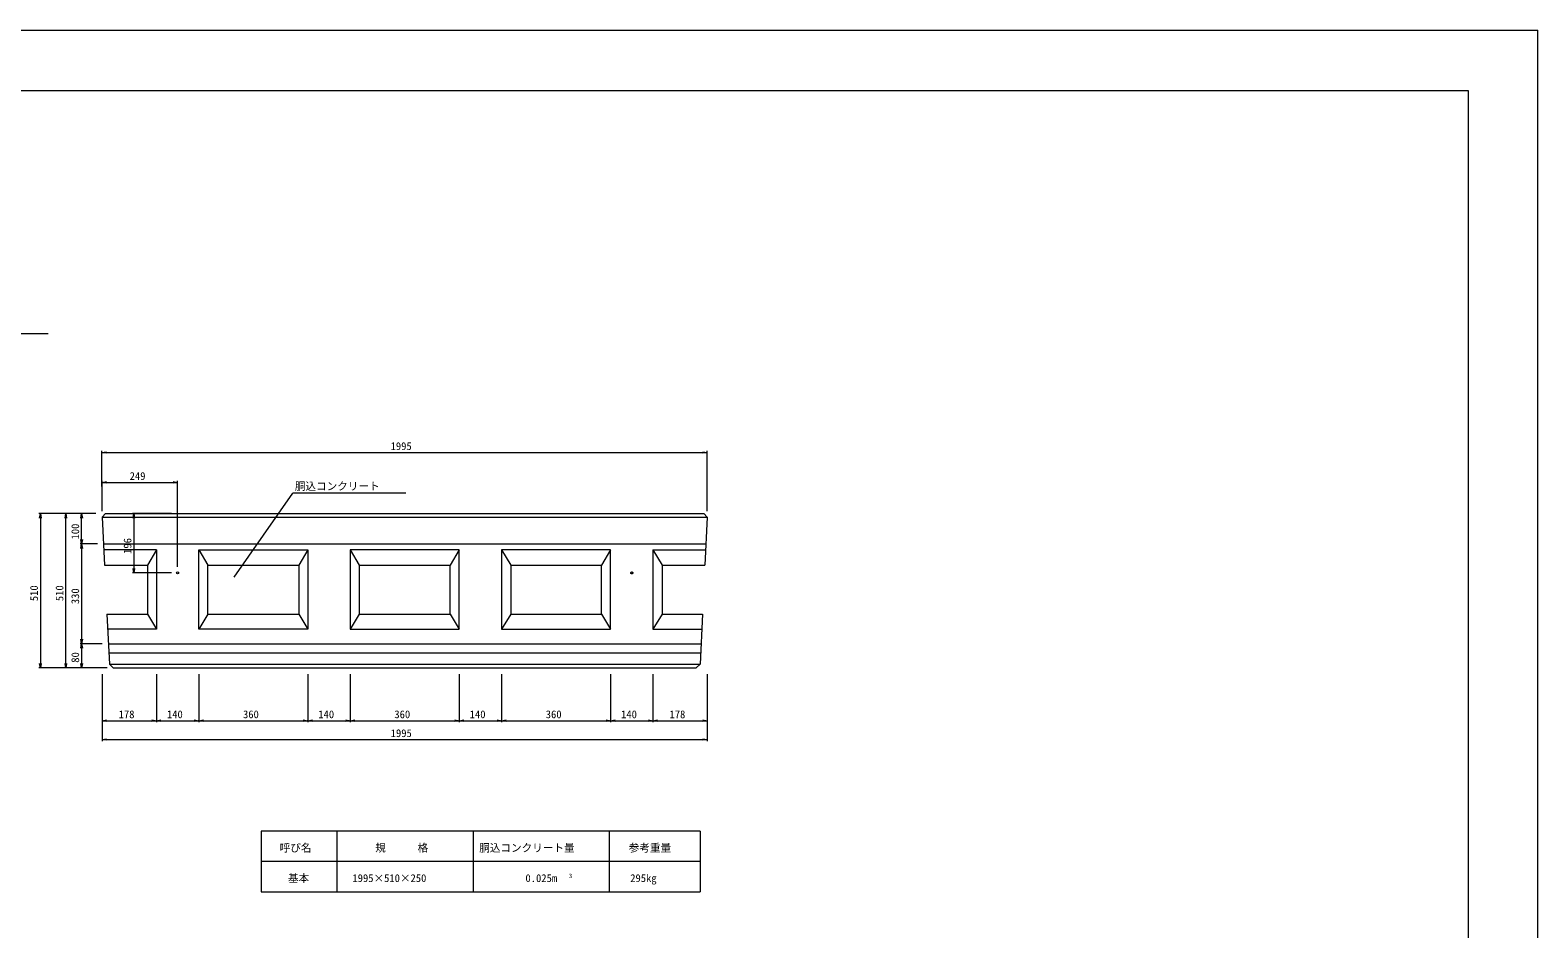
# Model space of a CAD drawing. Units: millimetres on the paper, with parts at other scales. Extents: x 0 to 841, y 0 to 594.
# Drawn here: x 343 to 841, y 297 to 594 of the extents above; entities that cross this region are included whole.
import ezdxf
from ezdxf.enums import TextEntityAlignment as Align

# ---------------------------------------------------------------- set-up
doc = ezdxf.new("R2010")
doc.units = ezdxf.units.MM
doc.linetypes.add('USER1', pattern=[19.05, 12.7, -6.35])
for name, color, linetype, lineweight in [('0_2', 7, 'Continuous', 9), ('D-MTR-FRAM（材料表図枠）', 2, 'Continuous', 18), ('D-STR-DIM（寸法）', 7, 'Continuous', 18), ('D-STR-HTXT（旗揚げ）', 7, 'Continuous', 18), ('D-STR（構造物外形線）', 1, 'Continuous', 18), ('D-TTL(外枠）', 2, 'Continuous', 18), ('DEFPOINTS_3', 8, 'Continuous', 18), ('用紙-用紙-作図レイヤ', 7, 'Continuous', 18)]:
    doc.layers.add(name, color=color, linetype=linetype, lineweight=lineweight)
doc.layers.add('D-MTR-TXT(文字列）', color=7, linetype='Continuous')
doc.layers.add('D-STR-TXT（文字）', color=7, linetype='Continuous')
doc.styles.add('ＭＳ ゴシック', font='')
doc.styles.get('ＭＳ ゴシック').set_extended_font_data('MS Gothic')

msp = doc.modelspace()

# ---------------------------------------------------------------- linework, layer by layer
at = {"layer": '0_2'}
for p, q in [((366.748, 454.421), (368.248, 454.671)), ((368.248, 454.171), (366.748, 454.421)), ((565.19, 454.671), (566.69, 454.421)), ((566.69, 454.421), (565.19, 454.171)), ((366.807, 444.541), (368.307, 444.791)), ((368.307, 444.291), (366.807, 444.541)), ((390.248, 444.791), (391.748, 444.541)), ((391.748, 444.541), (390.248, 444.291)), ((346.163, 432.724), (346.413, 434.224)), ((346.413, 434.224), (346.663, 432.724)), ((354.581, 432.724), (354.831, 434.224)), ((354.831, 434.224), (355.081, 432.724)), ((359.779, 432.724), (360.029, 434.224)), ((360.029, 434.224), (360.279, 432.724)), ((377.053, 432.724), (377.303, 434.224)), ((377.303, 434.224), (377.553, 432.724)), ((360.029, 424.224), (359.779, 425.724)), ((359.779, 422.724), (360.029, 424.224)), ((360.279, 425.724), (360.029, 424.224)), ((360.029, 424.224), (360.279, 422.724)), ((377.303, 414.624), (377.053, 416.124)), ((377.553, 416.124), (377.303, 414.624)), ((360.029, 391.224), (359.779, 392.724)), ((359.779, 389.724), (360.029, 391.224)), ((360.279, 392.724), (360.029, 391.224)), ((360.029, 391.224), (360.279, 389.724)), ((346.413, 383.224), (346.163, 384.724)), ((346.663, 384.724), (346.413, 383.224)), ((354.831, 383.224), (354.581, 384.724)), ((355.081, 384.724), (354.831, 383.224)), ((360.029, 383.224), (359.779, 384.724)), ((360.279, 384.724), (360.029, 383.224)), ((366.807, 365.795), (368.307, 366.045)), ((368.307, 365.545), (366.807, 365.795)), ((383.248, 366.045), (384.748, 365.795)), ((384.748, 365.795), (383.248, 365.545)), ((384.748, 365.795), (386.248, 366.045)), ((386.248, 365.545), (384.748, 365.795)), ((397.248, 366.045), (398.748, 365.795)), ((398.748, 365.795), (397.248, 365.545)), ((398.748, 365.795), (400.248, 366.045)), ((400.248, 365.545), (398.748, 365.795)), ((433.248, 366.045), (434.748, 365.795)), ((434.748, 365.795), (433.248, 365.545)), ((434.748, 365.795), (436.248, 366.045)), ((436.248, 365.545), (434.748, 365.795)), ((447.248, 366.045), (448.748, 365.795)), ((448.748, 365.795), (447.248, 365.545)), ((448.748, 365.795), (450.248, 366.045)), ((450.248, 365.545), (448.748, 365.795)), ((483.248, 366.045), (484.748, 365.795)), ((484.748, 365.795), (483.248, 365.545)), ((484.748, 365.795), (486.248, 366.045)), ((486.248, 365.545), (484.748, 365.795)), ((497.248, 366.045), (498.748, 365.795)), ((498.748, 365.795), (497.248, 365.545)), ((498.748, 365.795), (500.248, 366.045)), ((500.248, 365.545), (498.748, 365.795)), ((533.248, 366.045), (534.748, 365.795)), ((534.748, 365.795), (533.248, 365.545)), ((534.748, 365.795), (536.248, 366.045)), ((536.248, 365.545), (534.748, 365.795)), ((547.248, 366.045), (548.748, 365.795)), ((548.748, 365.795), (547.248, 365.545)), ((548.748, 365.795), (550.248, 366.045)), ((550.248, 365.545), (548.748, 365.795)), ((565.19, 366.045), (566.69, 365.795)), ((566.69, 365.795), (565.19, 365.545)), ((366.807, 359.566), (368.307, 359.816)), ((368.307, 359.316), (366.807, 359.566)), ((565.19, 359.816), (566.69, 359.566)), ((566.69, 359.566), (565.19, 359.316))]:
    msp.add_line(p, q, dxfattribs=at)
at = {"layer": '0_2', "lineweight": 18}
for p, q in [((366.748, 454.421), (366.948, 454.421)), ((566.69, 454.421), (566.49, 454.421)), ((366.807, 444.541), (367.007, 444.541)), ((391.748, 444.541), (391.548, 444.541)), ((346.413, 434.224), (346.413, 434.024)), ((354.831, 434.224), (354.831, 434.024)), ((360.029, 434.224), (360.029, 434.024)), ((377.303, 434.224), (377.303, 434.024)), ((360.029, 424.224), (360.029, 424.424)), ((360.029, 424.224), (360.029, 424.024)), ((377.303, 414.624), (377.303, 414.824)), ((360.029, 391.224), (360.029, 391.424)), ((360.029, 391.224), (360.029, 391.024)), ((346.413, 383.224), (346.413, 383.424)), ((354.831, 383.224), (354.831, 383.424)), ((360.029, 383.224), (360.029, 383.424)), ((366.807, 365.795), (367.007, 365.795)), ((384.748, 365.795), (384.548, 365.795)), ((384.748, 365.795), (384.948, 365.795)), ((398.748, 365.795), (398.548, 365.795)), ((398.748, 365.795), (398.948, 365.795)), ((434.748, 365.795), (434.548, 365.795)), ((434.748, 365.795), (434.948, 365.795)), ((448.748, 365.795), (448.548, 365.795)), ((448.748, 365.795), (448.948, 365.795)), ((484.748, 365.795), (484.548, 365.795)), ((484.748, 365.795), (484.948, 365.795)), ((498.748, 365.795), (498.548, 365.795)), ((498.748, 365.795), (498.948, 365.795)), ((534.748, 365.795), (534.548, 365.795)), ((534.748, 365.795), (534.948, 365.795)), ((548.748, 365.795), (548.548, 365.795)), ((548.748, 365.795), (548.948, 365.795)), ((566.69, 365.795), (566.49, 365.795)), ((366.807, 359.566), (367.007, 359.566)), ((566.69, 359.566), (566.49, 359.566))]:
    msp.add_line(p, q, dxfattribs=at)
at = {"layer": 'D-MTR-FRAM（材料表図枠）'}
for p, q in [((419.307, 329.259), (419.307, 309.259)), ((564.307, 329.259), (419.307, 329.259)), ((444.307, 329.259), (444.307, 309.259)), ((489.307, 329.259), (489.307, 309.259)), ((534.307, 329.259), (534.307, 309.259)), ((564.307, 329.259), (564.307, 309.259)), ((564.307, 319.259), (419.307, 319.259)), ((419.307, 309.259), (564.307, 309.259))]:
    msp.add_line(p, q, dxfattribs=at)
at = {"layer": 'D-STR-DIM（寸法）'}
for p, q in [((366.748, 443.178), (366.748, 454.921)), ((366.948, 454.421), (566.49, 454.421)), ((566.69, 435.024), (566.69, 454.921)), ((366.807, 435.027), (366.807, 445.041)), ((367.007, 444.541), (391.548, 444.541)), ((391.748, 416.624), (391.748, 445.041)), ((364.764, 434.224), (345.913, 434.224)), ((346.413, 434.024), (346.413, 383.424)), ((354.831, 383.424), (354.831, 434.024)), ((360.029, 424.424), (360.029, 434.024)), ((389.748, 434.224), (376.803, 434.224)), ((377.303, 434.024), (377.303, 414.824)), ((365.239, 424.224), (359.529, 424.224)), ((360.029, 424.024), (360.029, 391.424)), ((389.748, 414.624), (376.803, 414.624)), ((366.856, 391.224), (359.529, 391.224)), ((360.029, 391.024), (360.029, 383.424)), ((368.448, 383.224), (345.913, 383.224)), ((366.807, 381.224), (366.807, 359.066)), ((384.748, 381.224), (384.748, 365.295)), ((398.748, 381.224), (398.748, 365.295)), ((434.748, 381.224), (434.748, 365.295)), ((448.748, 381.224), (448.748, 365.295)), ((484.748, 381.224), (484.748, 365.295)), ((498.748, 381.224), (498.748, 365.295)), ((534.748, 381.224), (534.748, 365.295)), ((548.748, 381.224), (548.748, 365.295)), ((566.69, 381.223), (566.69, 359.066)), ((367.007, 365.795), (384.548, 365.795)), ((384.948, 365.795), (398.548, 365.795)), ((398.948, 365.795), (434.548, 365.795)), ((434.948, 365.795), (448.548, 365.795)), ((448.948, 365.795), (484.548, 365.795)), ((484.948, 365.795), (498.548, 365.795)), ((498.948, 365.795), (534.548, 365.795)), ((534.948, 365.795), (548.548, 365.795)), ((548.948, 365.795), (566.49, 365.795)), ((367.007, 359.566), (566.49, 359.566))]:
    msp.add_line(p, q, dxfattribs=at)
at = {"layer": 'D-STR-HTXT（旗揚げ）'}
for p, q in [((257.69, 493.798), (348.961, 493.798)), ((410.442, 413.226), (429.823, 440.981)), ((467.171, 440.981), (429.823, 440.981))]:
    msp.add_line(p, q, dxfattribs=at)
at = {"layer": 'D-STR（構造物外形線）'}
for p, q in [((367.948, 434.224), (366.807, 433.025)), ((367.948, 434.224), (565.548, 434.224)), ((565.548, 434.224), (566.69, 433.025)), ((366.807, 433.025), (367.582, 417.224)), ((366.807, 433.024), (566.69, 433.024)), ((566.69, 433.025), (565.915, 417.224)), ((367.239, 424.224), (566.258, 424.224)), ((384.748, 422.224), (367.337, 422.224)), ((384.748, 422.224), (381.748, 417.224)), ((384.748, 422.224), (384.748, 396.024)), ((398.748, 396.024), (398.748, 422.224)), ((398.748, 422.224), (434.748, 422.224)), ((398.748, 422.224), (401.748, 417.224)), ((434.748, 422.224), (431.748, 417.224)), ((434.748, 422.224), (434.748, 396.024)), ((448.748, 422.224), (448.748, 396.024)), ((484.748, 422.224), (448.748, 422.224)), ((448.748, 422.224), (451.748, 417.224)), ((484.748, 422.224), (481.748, 417.224)), ((484.748, 396.024), (484.748, 422.224)), ((498.748, 422.224), (498.748, 396.024)), ((534.748, 422.224), (498.748, 422.224)), ((498.748, 422.224), (501.748, 417.224)), ((534.748, 422.224), (531.748, 417.224)), ((534.748, 396.024), (534.748, 422.224)), ((548.748, 422.224), (548.748, 396.024)), ((548.748, 422.224), (566.16, 422.224)), ((548.748, 422.224), (551.748, 417.224)), ((367.582, 417.224), (381.748, 417.224)), ((381.748, 417.224), (381.748, 401.024)), ((401.748, 417.224), (431.748, 417.224)), ((401.748, 401.024), (401.748, 417.224)), ((431.748, 417.224), (431.748, 401.024)), ((451.748, 417.224), (481.748, 417.224)), ((451.748, 417.224), (451.748, 401.024)), ((481.748, 401.024), (481.748, 417.224)), ((501.748, 417.224), (531.748, 417.224)), ((501.748, 417.224), (501.748, 401.024)), ((531.748, 401.024), (531.748, 417.224)), ((551.748, 417.224), (565.915, 417.224)), ((551.748, 417.224), (551.748, 401.024)), ((368.376, 401.024), (381.748, 401.024)), ((368.376, 401.024), (369.19, 384.422)), ((381.748, 401.024), (384.748, 396.024)), ((401.748, 401.024), (398.748, 396.024)), ((401.748, 401.024), (431.748, 401.024)), ((431.748, 401.024), (434.748, 396.024)), ((451.748, 401.024), (448.748, 396.024)), ((451.748, 401.024), (481.748, 401.024)), ((481.748, 401.024), (484.748, 396.024)), ((501.748, 401.024), (498.748, 396.024)), ((501.748, 401.024), (531.748, 401.024)), ((531.748, 401.024), (534.748, 396.024)), ((551.748, 401.024), (548.748, 396.024)), ((551.748, 401.024), (565.121, 401.024)), ((565.121, 401.024), (564.307, 384.422)), ((384.748, 396.024), (368.621, 396.024)), ((434.748, 396.024), (398.748, 396.024)), ((448.748, 396.024), (484.748, 396.024)), ((498.748, 396.024), (534.748, 396.024)), ((548.748, 396.024), (564.876, 396.024)), ((368.856, 391.224), (564.64, 391.224)), ((369.003, 388.224), (564.493, 388.224)), ((369.19, 384.424), (564.307, 384.424)), ((369.19, 384.422), (370.448, 383.224)), ((564.307, 384.422), (563.048, 383.224)), ((370.448, 383.224), (563.048, 383.224))]:
    msp.add_line(p, q, dxfattribs=at)
at = {"layer": 'D-TTL(外枠）'}
for p, q in [((23, 574), (818, 574)), ((818, 574), (818, 20))]:
    msp.add_line(p, q, dxfattribs=at)
at = {"layer": 'DEFPOINTS_3'}
for p in [(0, 594), (841, 0)]:
    msp.add_line(p, (841, 594), dxfattribs=at)
at = {"layer": '用紙-用紙-作図レイヤ'}
msp.add_circle((391.748, 414.624), 0.325, dxfattribs=at)
at = {"layer": '用紙-用紙-作図レイヤ', "linetype": 'USER1'}
msp.add_circle((541.748, 414.624), 0.325, dxfattribs=at)

# ---------------------------------------------------------------- texts
at = {"layer": 'D-MTR-TXT(文字列）', "style": 'ＭＳ ゴシック'}
for s, height, p in [('呼び名', 2.566, (425.457, 321.712)), ('規\u3000\u3000\u3000格', 2.566, (457.002, 321.712)), ('胴込コンクリート量', 2.566, (491.36, 321.712)), ('参考重量', 2.566, (540.725, 321.712)), ('基本', 2.566, (428.19, 311.712)), ('1995×510×250', 2.566, (449.465, 311.712)), ('0.025m', 2.566, (506.621, 311.712)), ('3', 1.466, (520.915, 313.341)), ('295kg', 2.566, (541.222, 311.712))]:
    msp.add_text(s, height=height, dxfattribs=at).set_placement(p, align=Align.BOTTOM_LEFT)
at = {"layer": 'D-STR-DIM（寸法）', "style": 'ＭＳ ゴシック'}
for s, p in [('1995', (462.082, 454.471)), ('249', (375.893, 444.591)), ('178', (372.26, 365.845)), ('140', (388.204, 365.845)), ('360', (413.328, 365.845)), ('140', (438.204, 365.845)), ('360', (463.328, 365.845)), ('140', (488.204, 365.845)), ('360', (513.328, 365.845)), ('140', (538.204, 365.845)), ('178', (554.201, 365.845)), ('1995', (462.111, 359.616))]:
    msp.add_text(s, height=2.566, dxfattribs=at).set_placement(p, align=Align.BOTTOM_LEFT)
for s, p in [('100', (359.979, 425.679)), ('196', (377.253, 420.915)), ('510', (346.363, 405.304)), ('510', (354.781, 405.304)), ('330', (359.979, 404.304)), ('80', (359.979, 384.941))]:
    msp.add_text(s, height=2.566, rotation=90, dxfattribs=at).set_placement(p, align=Align.BOTTOM_LEFT)
at = {"layer": 'D-STR-TXT（文字）', "style": 'ＭＳ ゴシック'}
msp.add_text('胴込コンクリート', height=2.566, dxfattribs=at).set_placement((430.466, 441.231), align=Align.BOTTOM_LEFT)

doc.saveas('drawing.dxf')
